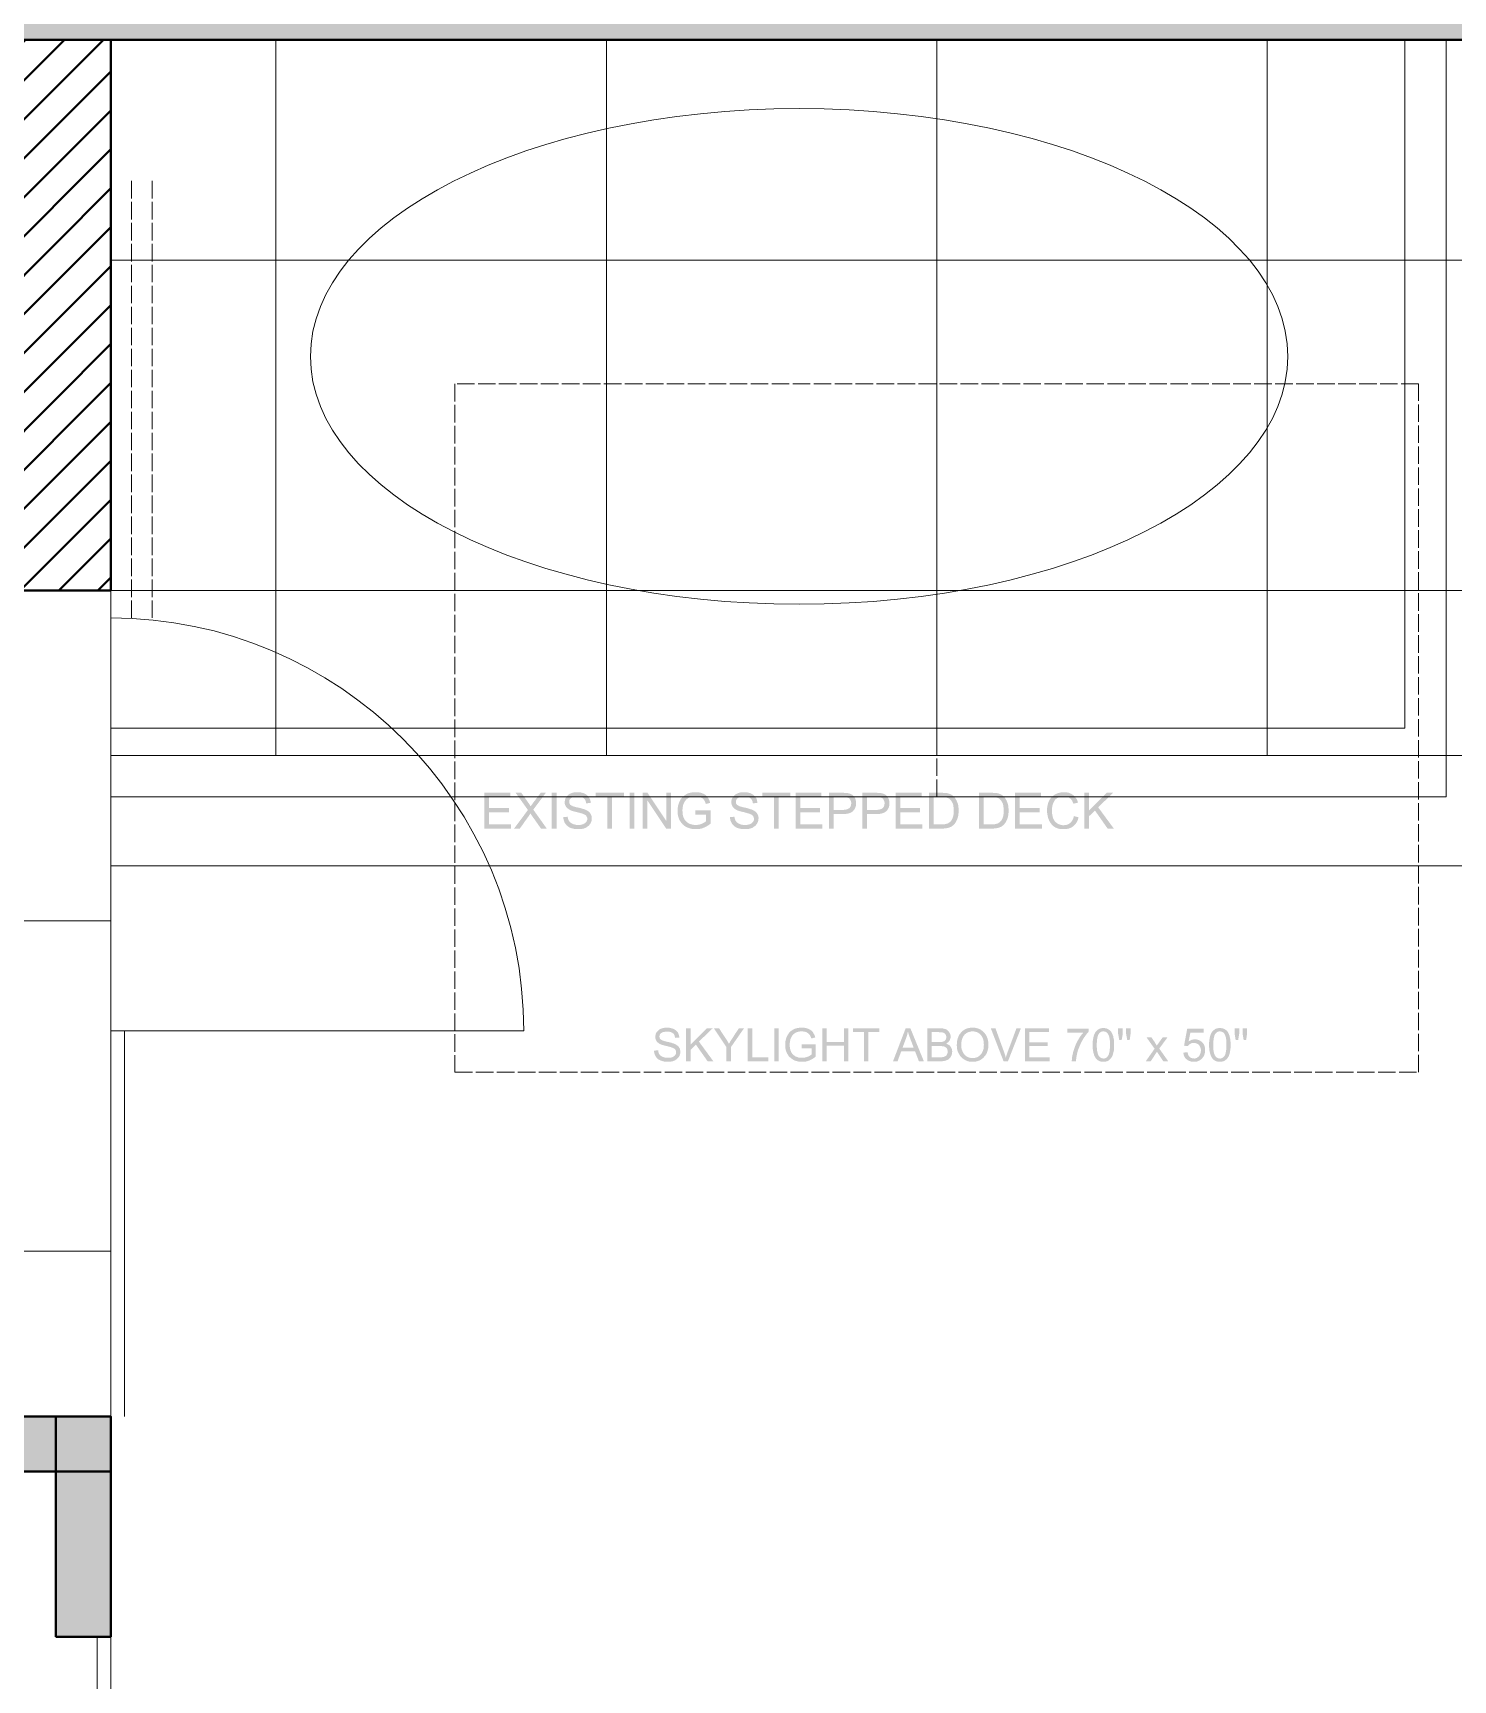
# Model space of a CAD drawing. Header units: inches. Extents: x 0 to 700, y 0 to 895.
# Drawn here: x 62.3 to 165.5, y 120.8 to 240.5 of the extents above; entities that cross this region are included whole.
import ezdxf

# ---------------------------------------------------------------- set-up
doc = ezdxf.new("R2010")
doc.units = ezdxf.units.IN
doc.header["$MEASUREMENT"] = 0
doc.linetypes.add('DASHED', pattern=[1.524, 1.27, -0.254])
for name, color, linetype, lineweight in [('A-ANNO-TEXT', 7, 'Continuous', 13), ('A-CLNG-SKYLIGHT', 7, 'Continuous', 13), ('A-COORD-HOLD', 7, 'Continuous', 13), ('A-DOOR', 7, 'Continuous', 13), ('A-FIXT-PLMB', 7, 'Continuous', 18), ('A-FLOR-PATT', 7, 'Continuous', 13), ('A-GLAZ', 7, 'Continuous', 13), ('A-WALL-EXIST', 7, 'Continuous', 40)]:
    doc.layers.add(name, color=color, linetype=linetype, lineweight=lineweight)

msp = doc.modelspace()

# ---------------------------------------------------------------- hatches: boundary and pattern name
at = {"layer": 'A-ANNO-TEXT'}
h = msp.add_hatch(color=7, dxfattribs=at)
h.paths.add_polyline_path([(97.08, 182.7), (95.14, 182.7), (95.14, 185.3), (97.02, 185.3), (97.02, 184.99), (95.48, 184.99), (95.48, 184.2), (96.92, 184.2), (96.92, 183.89), (95.48, 183.89), (95.48, 183.01), (97.08, 183.01), (97.08, 182.7)])
h.paths.add_polyline_path([(99.67, 182.7), (99.25, 182.7), (98.73, 183.44), (98.68, 183.5), (98.64, 183.56), (98.6, 183.62), (98.57, 183.66), (98.54, 183.71), (98.52, 183.74), (98.5, 183.78), (98.49, 183.8), (98.48, 183.8), (98.48, 183.79), (98.47, 183.78), (98.45, 183.75), (98.43, 183.72), (98.4, 183.68), (98.37, 183.63), (98.33, 183.57), (98.29, 183.51), (98.23, 183.44), (98.18, 183.36), (98.11, 183.27), (98.04, 183.17), (97.97, 183.06), (97.89, 182.95), (97.8, 182.83), (97.71, 182.7), (97.29, 182.7), (98.3, 184.05), (97.41, 185.3), (97.82, 185.3), (98.37, 184.52), (98.41, 184.46), (98.44, 184.41), (98.47, 184.36), (98.5, 184.31), (98.51, 184.33), (98.52, 184.35), (98.54, 184.38), (98.57, 184.42), (98.6, 184.46), (98.63, 184.51), (98.67, 184.56), (98.71, 184.62), (98.76, 184.68), (98.82, 184.75), (98.87, 184.83), (98.93, 184.91), (99, 185), (99.07, 185.09), (99.15, 185.19), (99.23, 185.3), (99.6, 185.3), (98.69, 184.08), (99.67, 182.7)])
h.paths.add_polyline_path([(100.38, 182.7), (100.03, 182.7), (100.03, 185.3), (100.38, 185.3), (100.38, 182.7)])
h.paths.add_polyline_path([(102.53, 184.54), (102.52, 184.6), (102.51, 184.65), (102.49, 184.71), (102.47, 184.75), (102.45, 184.8), (102.42, 184.84), (102.39, 184.88), (102.35, 184.91), (102.31, 184.94), (102.26, 184.97), (102.21, 184.99), (102.16, 185), (102.1, 185.02), (102.04, 185.03), (101.97, 185.03), (101.9, 185.04), (101.83, 185.03), (101.77, 185.03), (101.71, 185.02), (101.66, 185.01), (101.6, 185), (101.55, 184.98), (101.51, 184.96), (101.46, 184.94), (101.43, 184.91), (101.39, 184.88), (101.36, 184.85), (101.34, 184.81), (101.32, 184.78), (101.31, 184.74), (101.3, 184.69), (101.3, 184.65), (101.3, 184.61), (101.31, 184.57), (101.32, 184.53), (101.33, 184.5), (101.35, 184.47), (101.37, 184.44), (101.4, 184.42), (101.43, 184.4), (101.46, 184.38), (101.51, 184.36), (101.56, 184.33), (101.61, 184.31), (101.68, 184.29), (101.75, 184.27), (101.83, 184.25), (101.92, 184.23), (102.07, 184.2), (102.21, 184.16), (102.34, 184.12), (102.45, 184.09), (102.54, 184.04), (102.63, 183.99), (102.72, 183.93), (102.79, 183.86), (102.83, 183.81), (102.86, 183.77), (102.88, 183.72), (102.9, 183.67), (102.92, 183.62), (102.93, 183.56), (102.94, 183.5), (102.94, 183.43), (102.94, 183.35), (102.92, 183.27), (102.9, 183.2), (102.87, 183.13), (102.84, 183.06), (102.79, 183), (102.74, 182.93), (102.67, 182.88), (102.6, 182.83), (102.53, 182.78), (102.45, 182.74), (102.37, 182.71), (102.28, 182.69), (102.18, 182.67), (102.08, 182.66), (101.98, 182.66), (101.84, 182.66), (101.72, 182.67), (101.6, 182.69), (101.5, 182.72), (101.4, 182.75), (101.31, 182.79), (101.23, 182.84), (101.16, 182.9), (101.09, 182.96), (101.04, 183.03), (100.99, 183.1), (100.95, 183.18), (100.92, 183.26), (100.89, 183.35), (100.88, 183.44), (100.87, 183.54), (101.19, 183.56), (101.2, 183.49), (101.22, 183.42), (101.24, 183.35), (101.27, 183.29), (101.3, 183.24), (101.34, 183.19), (101.38, 183.15), (101.44, 183.11), (101.49, 183.08), (101.55, 183.05), (101.61, 183.02), (101.68, 183), (101.74, 182.99), (101.81, 182.97), (101.89, 182.97), (101.96, 182.97), (102.03, 182.97), (102.1, 182.97), (102.16, 182.98), (102.22, 183), (102.28, 183.01), (102.33, 183.03), (102.38, 183.06), (102.43, 183.08), (102.47, 183.12), (102.51, 183.15), (102.54, 183.19), (102.56, 183.22), (102.58, 183.27), (102.6, 183.31), (102.61, 183.36), (102.61, 183.41), (102.61, 183.46), (102.6, 183.51), (102.58, 183.55), (102.56, 183.59), (102.54, 183.63), (102.5, 183.66), (102.47, 183.69), (102.42, 183.72), (102.37, 183.74), (102.31, 183.77), (102.25, 183.79), (102.17, 183.81), (102.09, 183.84), (102, 183.86), (101.9, 183.89), (101.8, 183.91), (101.69, 183.94), (101.59, 183.96), (101.5, 183.99), (101.42, 184.02), (101.34, 184.06), (101.28, 184.1), (101.22, 184.14), (101.16, 184.18), (101.12, 184.22), (101.08, 184.27), (101.05, 184.32), (101.02, 184.38), (101, 184.43), (100.98, 184.49), (100.97, 184.56), (100.97, 184.62), (100.98, 184.7), (100.99, 184.77), (101.01, 184.84), (101.03, 184.91), (101.07, 184.97), (101.11, 185.03), (101.16, 185.09), (101.22, 185.14), (101.28, 185.19), (101.35, 185.23), (101.42, 185.26), (101.51, 185.29), (101.59, 185.32), (101.68, 185.33), (101.78, 185.34), (101.88, 185.34), (101.99, 185.34), (102.09, 185.33), (102.18, 185.32), (102.27, 185.29), (102.36, 185.27), (102.44, 185.23), (102.51, 185.19), (102.58, 185.14), (102.64, 185.09), (102.7, 185.03), (102.74, 184.96), (102.78, 184.9), (102.81, 184.82), (102.84, 184.74), (102.85, 184.65), (102.86, 184.56), (102.53, 184.54)])
h.paths.add_polyline_path([(105.27, 184.99), (104.41, 184.99), (104.41, 182.7), (104.06, 182.7), (104.06, 184.99), (103.21, 184.99), (103.21, 185.3), (105.27, 185.3), (105.27, 184.99)])
h.paths.add_polyline_path([(106.03, 182.7), (105.68, 182.7), (105.68, 185.3), (106.03, 185.3), (106.03, 182.7)])
h.paths.add_polyline_path([(108.69, 182.7), (108.34, 182.7), (106.98, 184.74), (106.97, 184.74), (106.97, 182.7), (106.64, 182.7), (106.64, 185.3), (106.99, 185.3), (108.35, 183.26), (108.36, 183.26), (108.36, 185.3), (108.69, 185.3), (108.69, 182.7)])
h.paths.add_polyline_path([(111.57, 183.06), (111.45, 182.97), (111.32, 182.89), (111.19, 182.82), (111.06, 182.76), (110.92, 182.71), (110.78, 182.68), (110.64, 182.66), (110.5, 182.66), (110.35, 182.66), (110.21, 182.68), (110.08, 182.71), (109.96, 182.75), (109.84, 182.8), (109.73, 182.86), (109.63, 182.93), (109.53, 183.02), (109.45, 183.11), (109.37, 183.22), (109.31, 183.33), (109.26, 183.44), (109.22, 183.57), (109.19, 183.7), (109.17, 183.84), (109.17, 183.99), (109.17, 184.08), (109.18, 184.17), (109.19, 184.26), (109.2, 184.35), (109.23, 184.43), (109.25, 184.51), (109.28, 184.6), (109.32, 184.68), (109.36, 184.75), (109.4, 184.83), (109.45, 184.9), (109.5, 184.96), (109.56, 185.02), (109.62, 185.07), (109.69, 185.12), (109.76, 185.17), (109.83, 185.21), (109.91, 185.25), (110, 185.28), (110.08, 185.3), (110.17, 185.32), (110.27, 185.33), (110.37, 185.34), (110.47, 185.34), (110.58, 185.34), (110.68, 185.33), (110.78, 185.32), (110.87, 185.3), (110.95, 185.27), (111.03, 185.24), (111.11, 185.2), (111.18, 185.15), (111.24, 185.1), (111.3, 185.04), (111.35, 184.98), (111.4, 184.91), (111.44, 184.84), (111.48, 184.76), (111.51, 184.67), (111.53, 184.57), (111.22, 184.49), (111.2, 184.56), (111.18, 184.62), (111.15, 184.68), (111.12, 184.73), (111.09, 184.78), (111.05, 184.83), (111.01, 184.87), (110.96, 184.91), (110.91, 184.94), (110.86, 184.97), (110.81, 184.99), (110.75, 185.01), (110.68, 185.03), (110.62, 185.04), (110.55, 185.05), (110.47, 185.05), (110.36, 185.05), (110.25, 185.03), (110.15, 185.01), (110.06, 184.98), (109.97, 184.94), (109.9, 184.89), (109.83, 184.83), (109.76, 184.76), (109.71, 184.69), (109.66, 184.61), (109.62, 184.52), (109.58, 184.43), (109.56, 184.33), (109.54, 184.23), (109.53, 184.12), (109.52, 184.01), (109.53, 183.93), (109.53, 183.84), (109.54, 183.77), (109.55, 183.69), (109.57, 183.62), (109.59, 183.56), (109.61, 183.49), (109.64, 183.43), (109.67, 183.38), (109.7, 183.32), (109.74, 183.28), (109.78, 183.23), (109.83, 183.19), (109.88, 183.15), (109.93, 183.12), (109.98, 183.08), (110.1, 183.03), (110.22, 183), (110.35, 182.97), (110.48, 182.97), (110.58, 182.97), (110.68, 182.98), (110.78, 183), (110.87, 183.03), (110.97, 183.07), (111.06, 183.12), (111.15, 183.17), (111.24, 183.23), (111.24, 183.72), (110.47, 183.72), (110.47, 184.03), (111.57, 184.03), (111.57, 183.06)])
h.paths.add_polyline_path([(114.64, 184.54), (114.63, 184.6), (114.62, 184.65), (114.6, 184.71), (114.58, 184.75), (114.56, 184.8), (114.53, 184.84), (114.49, 184.88), (114.46, 184.91), (114.42, 184.94), (114.37, 184.97), (114.32, 184.99), (114.27, 185), (114.21, 185.02), (114.14, 185.03), (114.08, 185.03), (114.01, 185.04), (113.94, 185.03), (113.88, 185.03), (113.82, 185.02), (113.76, 185.01), (113.71, 185), (113.66, 184.98), (113.62, 184.96), (113.57, 184.94), (113.53, 184.91), (113.5, 184.88), (113.47, 184.85), (113.45, 184.81), (113.43, 184.78), (113.42, 184.74), (113.41, 184.69), (113.41, 184.65), (113.41, 184.61), (113.41, 184.57), (113.42, 184.53), (113.44, 184.5), (113.46, 184.47), (113.48, 184.44), (113.5, 184.42), (113.53, 184.4), (113.57, 184.38), (113.61, 184.36), (113.66, 184.33), (113.72, 184.31), (113.79, 184.29), (113.86, 184.27), (113.94, 184.25), (114.03, 184.23), (114.18, 184.2), (114.32, 184.16), (114.44, 184.12), (114.55, 184.09), (114.65, 184.04), (114.74, 183.99), (114.83, 183.93), (114.9, 183.86), (114.94, 183.81), (114.97, 183.77), (114.99, 183.72), (115.01, 183.67), (115.03, 183.62), (115.04, 183.56), (115.05, 183.5), (115.05, 183.43), (115.04, 183.35), (115.03, 183.27), (115.01, 183.2), (114.98, 183.13), (114.94, 183.06), (114.9, 183), (114.84, 182.93), (114.78, 182.88), (114.71, 182.83), (114.64, 182.78), (114.56, 182.74), (114.47, 182.71), (114.38, 182.69), (114.29, 182.67), (114.19, 182.66), (114.08, 182.66), (113.95, 182.66), (113.83, 182.67), (113.71, 182.69), (113.61, 182.72), (113.51, 182.75), (113.42, 182.79), (113.34, 182.84), (113.26, 182.9), (113.2, 182.96), (113.14, 183.03), (113.1, 183.1), (113.06, 183.18), (113.02, 183.26), (113, 183.35), (112.98, 183.44), (112.98, 183.54), (113.3, 183.56), (113.31, 183.49), (113.33, 183.42), (113.35, 183.35), (113.37, 183.29), (113.41, 183.24), (113.45, 183.19), (113.49, 183.15), (113.54, 183.11), (113.6, 183.08), (113.66, 183.05), (113.72, 183.02), (113.78, 183), (113.85, 182.99), (113.92, 182.97), (114, 182.97), (114.07, 182.97), (114.14, 182.97), (114.21, 182.97), (114.27, 182.98), (114.33, 183), (114.39, 183.01), (114.44, 183.03), (114.49, 183.06), (114.54, 183.08), (114.58, 183.12), (114.62, 183.15), (114.65, 183.19), (114.67, 183.22), (114.69, 183.27), (114.71, 183.31), (114.71, 183.36), (114.72, 183.41), (114.71, 183.46), (114.7, 183.51), (114.69, 183.55), (114.67, 183.59), (114.64, 183.63), (114.61, 183.66), (114.57, 183.69), (114.53, 183.72), (114.48, 183.74), (114.42, 183.77), (114.35, 183.79), (114.28, 183.81), (114.2, 183.84), (114.11, 183.86), (114.01, 183.89), (113.9, 183.91), (113.8, 183.94), (113.7, 183.96), (113.61, 183.99), (113.53, 184.02), (113.45, 184.06), (113.38, 184.1), (113.32, 184.14), (113.27, 184.18), (113.23, 184.22), (113.19, 184.27), (113.15, 184.32), (113.13, 184.38), (113.11, 184.43), (113.09, 184.49), (113.08, 184.56), (113.08, 184.62), (113.08, 184.7), (113.09, 184.77), (113.11, 184.84), (113.14, 184.91), (113.17, 184.97), (113.22, 185.03), (113.27, 185.09), (113.32, 185.14), (113.39, 185.19), (113.46, 185.23), (113.53, 185.26), (113.61, 185.29), (113.7, 185.32), (113.79, 185.33), (113.89, 185.34), (113.99, 185.34), (114.1, 185.34), (114.2, 185.33), (114.29, 185.32), (114.38, 185.29), (114.47, 185.27), (114.54, 185.23), (114.62, 185.19), (114.69, 185.14), (114.75, 185.09), (114.8, 185.03), (114.85, 184.96), (114.89, 184.9), (114.92, 184.82), (114.94, 184.74), (114.96, 184.65), (114.97, 184.56), (114.64, 184.54)])
h.paths.add_polyline_path([(117.37, 184.99), (116.51, 184.99), (116.51, 182.7), (116.17, 182.7), (116.17, 184.99), (115.32, 184.99), (115.32, 185.3), (117.37, 185.3), (117.37, 184.99)])
h.paths.add_polyline_path([(119.68, 182.7), (117.74, 182.7), (117.74, 185.3), (119.62, 185.3), (119.62, 184.99), (118.09, 184.99), (118.09, 184.2), (119.52, 184.2), (119.52, 183.89), (118.09, 183.89), (118.09, 183.01), (119.68, 183.01), (119.68, 182.7)])
h.paths.add_polyline_path([(120.16, 185.3), (121.14, 185.3), (121.25, 185.3), (121.35, 185.29), (121.45, 185.29), (121.54, 185.28), (121.62, 185.26), (121.7, 185.24), (121.78, 185.2), (121.85, 185.16), (121.92, 185.1), (121.98, 185.04), (122.03, 184.97), (122.07, 184.89), (122.1, 184.81), (122.12, 184.73), (122.14, 184.64), (122.14, 184.55), (122.14, 184.46), (122.13, 184.38), (122.11, 184.3), (122.08, 184.22), (122.05, 184.15), (122.01, 184.09), (121.96, 184.03), (121.91, 183.97), (121.85, 183.92), (121.78, 183.88), (121.7, 183.84), (121.61, 183.81), (121.51, 183.78), (121.4, 183.77), (121.29, 183.76), (121.17, 183.75), (120.5, 183.75), (120.5, 182.7), (120.16, 182.7), (120.16, 185.3)])
h.paths.add_polyline_path([(120.5, 184.06), (121.17, 184.06), (121.24, 184.06), (121.31, 184.07), (121.38, 184.08), (121.44, 184.09), (121.49, 184.11), (121.54, 184.13), (121.59, 184.15), (121.63, 184.18), (121.67, 184.21), (121.7, 184.25), (121.72, 184.29), (121.75, 184.33), (121.76, 184.38), (121.77, 184.43), (121.78, 184.48), (121.78, 184.54), (121.78, 184.61), (121.76, 184.68), (121.74, 184.75), (121.7, 184.81), (121.66, 184.87), (121.62, 184.91), (121.56, 184.94), (121.51, 184.96), (121.44, 184.97), (121.36, 184.98), (121.27, 184.99), (121.16, 184.99), (120.5, 184.99), (120.5, 184.06)])
h.paths.add_polyline_path([(122.58, 185.3), (123.56, 185.3), (123.67, 185.3), (123.78, 185.29), (123.87, 185.29), (123.96, 185.28), (124.04, 185.26), (124.12, 185.24), (124.2, 185.2), (124.27, 185.16), (124.34, 185.1), (124.4, 185.04), (124.45, 184.97), (124.49, 184.89), (124.52, 184.81), (124.54, 184.73), (124.56, 184.64), (124.56, 184.55), (124.56, 184.46), (124.55, 184.38), (124.53, 184.3), (124.51, 184.22), (124.47, 184.15), (124.43, 184.09), (124.39, 184.03), (124.33, 183.97), (124.27, 183.92), (124.2, 183.88), (124.12, 183.84), (124.03, 183.81), (123.93, 183.78), (123.83, 183.77), (123.71, 183.76), (123.59, 183.75), (122.92, 183.75), (122.92, 182.7), (122.58, 182.7), (122.58, 185.3)])
h.paths.add_polyline_path([(122.92, 184.06), (123.59, 184.06), (123.67, 184.06), (123.74, 184.07), (123.8, 184.08), (123.86, 184.09), (123.92, 184.11), (123.97, 184.13), (124.01, 184.15), (124.05, 184.18), (124.09, 184.21), (124.12, 184.25), (124.15, 184.29), (124.17, 184.33), (124.18, 184.38), (124.2, 184.43), (124.2, 184.48), (124.21, 184.54), (124.2, 184.61), (124.19, 184.68), (124.16, 184.75), (124.13, 184.81), (124.08, 184.87), (124.04, 184.91), (123.99, 184.94), (123.93, 184.96), (123.87, 184.97), (123.79, 184.98), (123.69, 184.99), (123.59, 184.99), (122.92, 184.99), (122.92, 184.06)])
h.paths.add_polyline_path([(126.95, 182.7), (125.01, 182.7), (125.01, 185.3), (126.89, 185.3), (126.89, 184.99), (125.35, 184.99), (125.35, 184.2), (126.79, 184.2), (126.79, 183.89), (125.35, 183.89), (125.35, 183.01), (126.95, 183.01), (126.95, 182.7)])
h.paths.add_polyline_path([(127.44, 185.3), (128.33, 185.3), (128.45, 185.3), (128.55, 185.29), (128.65, 185.29), (128.74, 185.28), (128.82, 185.26), (128.91, 185.23), (128.99, 185.2), (129.07, 185.16), (129.14, 185.11), (129.21, 185.05), (129.28, 184.98), (129.34, 184.9), (129.39, 184.82), (129.44, 184.73), (129.48, 184.63), (129.52, 184.53), (129.55, 184.42), (129.57, 184.29), (129.58, 184.16), (129.59, 184.01), (129.58, 183.87), (129.57, 183.74), (129.55, 183.61), (129.52, 183.49), (129.48, 183.38), (129.43, 183.27), (129.38, 183.17), (129.31, 183.07), (129.28, 183.03), (129.24, 182.98), (129.2, 182.94), (129.15, 182.91), (129.1, 182.87), (129.05, 182.84), (129, 182.82), (128.94, 182.79), (128.88, 182.77), (128.82, 182.75), (128.75, 182.74), (128.68, 182.72), (128.61, 182.71), (128.53, 182.71), (128.45, 182.7), (128.37, 182.7), (127.44, 182.7), (127.44, 185.3)])
h.paths.add_polyline_path([(127.78, 183.01), (128.34, 183.01), (128.42, 183.01), (128.5, 183.01), (128.57, 183.02), (128.64, 183.03), (128.71, 183.05), (128.78, 183.07), (128.84, 183.1), (128.91, 183.15), (128.95, 183.17), (128.98, 183.2), (129.01, 183.23), (129.04, 183.27), (129.07, 183.31), (129.09, 183.35), (129.12, 183.4), (129.14, 183.45), (129.16, 183.51), (129.18, 183.57), (129.2, 183.63), (129.21, 183.7), (129.22, 183.78), (129.23, 183.85), (129.23, 183.94), (129.23, 184.02), (129.23, 184.12), (129.22, 184.21), (129.21, 184.3), (129.2, 184.39), (129.18, 184.47), (129.15, 184.55), (129.11, 184.62), (129.07, 184.69), (129.02, 184.76), (128.97, 184.81), (128.91, 184.86), (128.85, 184.9), (128.79, 184.93), (128.74, 184.95), (128.68, 184.97), (128.62, 184.98), (128.56, 184.98), (128.49, 184.99), (128.41, 184.99), (128.33, 184.99), (127.78, 184.99), (127.78, 183.01)])
h.paths.add_polyline_path([(131.07, 185.3), (131.97, 185.3), (132.08, 185.3), (132.19, 185.29), (132.28, 185.29), (132.37, 185.28), (132.46, 185.26), (132.54, 185.23), (132.62, 185.2), (132.7, 185.16), (132.77, 185.11), (132.84, 185.05), (132.91, 184.98), (132.97, 184.9), (133.02, 184.82), (133.07, 184.73), (133.11, 184.63), (133.15, 184.53), (133.18, 184.42), (133.2, 184.29), (133.21, 184.16), (133.22, 184.01), (133.21, 183.87), (133.2, 183.74), (133.18, 183.61), (133.15, 183.49), (133.11, 183.38), (133.06, 183.27), (133.01, 183.17), (132.94, 183.07), (132.91, 183.03), (132.87, 182.98), (132.83, 182.94), (132.78, 182.91), (132.74, 182.87), (132.68, 182.84), (132.63, 182.82), (132.57, 182.79), (132.51, 182.77), (132.45, 182.75), (132.38, 182.74), (132.31, 182.72), (132.24, 182.71), (132.17, 182.71), (132.09, 182.7), (132, 182.7), (131.07, 182.7), (131.07, 185.3)])
h.paths.add_polyline_path([(131.41, 183.01), (131.97, 183.01), (132.05, 183.01), (132.13, 183.01), (132.2, 183.02), (132.27, 183.03), (132.34, 183.05), (132.41, 183.07), (132.48, 183.1), (132.54, 183.15), (132.58, 183.17), (132.61, 183.2), (132.64, 183.23), (132.67, 183.27), (132.7, 183.31), (132.72, 183.35), (132.75, 183.4), (132.77, 183.45), (132.79, 183.51), (132.81, 183.57), (132.83, 183.63), (132.84, 183.7), (132.85, 183.78), (132.86, 183.85), (132.86, 183.94), (132.86, 184.02), (132.86, 184.12), (132.85, 184.21), (132.84, 184.3), (132.83, 184.39), (132.81, 184.47), (132.78, 184.55), (132.74, 184.62), (132.7, 184.69), (132.65, 184.76), (132.6, 184.81), (132.55, 184.86), (132.49, 184.9), (132.43, 184.93), (132.37, 184.95), (132.31, 184.97), (132.25, 184.98), (132.19, 184.98), (132.12, 184.99), (132.04, 184.99), (131.96, 184.99), (131.41, 184.99), (131.41, 183.01)])
h.paths.add_polyline_path([(135.63, 182.7), (133.69, 182.7), (133.69, 185.3), (135.57, 185.3), (135.57, 184.99), (134.03, 184.99), (134.03, 184.2), (135.47, 184.2), (135.47, 183.89), (134.03, 183.89), (134.03, 183.01), (135.63, 183.01), (135.63, 182.7)])
h.paths.add_polyline_path([(138.3, 183.52), (138.27, 183.42), (138.24, 183.32), (138.2, 183.23), (138.15, 183.14), (138.1, 183.06), (138.04, 182.99), (137.98, 182.93), (137.91, 182.87), (137.84, 182.82), (137.76, 182.78), (137.68, 182.74), (137.6, 182.71), (137.51, 182.69), (137.42, 182.67), (137.33, 182.66), (137.23, 182.66), (137.15, 182.66), (137.08, 182.66), (137, 182.67), (136.93, 182.68), (136.86, 182.69), (136.8, 182.71), (136.74, 182.73), (136.68, 182.76), (136.62, 182.78), (136.57, 182.81), (136.52, 182.84), (136.47, 182.88), (136.42, 182.92), (136.38, 182.96), (136.34, 183.01), (136.3, 183.06), (136.23, 183.16), (136.17, 183.27), (136.12, 183.38), (136.08, 183.5), (136.05, 183.62), (136.03, 183.75), (136.01, 183.88), (136.01, 184.02), (136.01, 184.17), (136.03, 184.31), (136.06, 184.45), (136.09, 184.57), (136.14, 184.69), (136.2, 184.8), (136.27, 184.9), (136.35, 184.99), (136.44, 185.07), (136.53, 185.15), (136.64, 185.21), (136.74, 185.26), (136.86, 185.29), (136.98, 185.32), (137.1, 185.34), (137.23, 185.34), (137.33, 185.34), (137.42, 185.33), (137.5, 185.32), (137.59, 185.3), (137.66, 185.27), (137.74, 185.24), (137.81, 185.2), (137.88, 185.15), (137.95, 185.1), (138.01, 185.04), (138.06, 184.98), (138.11, 184.91), (138.16, 184.84), (138.2, 184.76), (138.23, 184.68), (138.26, 184.59), (137.92, 184.51), (137.9, 184.57), (137.87, 184.63), (137.85, 184.69), (137.82, 184.74), (137.78, 184.79), (137.75, 184.84), (137.71, 184.88), (137.66, 184.91), (137.62, 184.95), (137.57, 184.97), (137.52, 185), (137.47, 185.02), (137.41, 185.03), (137.35, 185.04), (137.29, 185.05), (137.23, 185.05), (137.13, 185.05), (137.03, 185.03), (136.94, 185.01), (136.86, 184.98), (136.78, 184.94), (136.71, 184.89), (136.64, 184.84), (136.58, 184.77), (136.53, 184.7), (136.49, 184.62), (136.45, 184.53), (136.42, 184.44), (136.39, 184.35), (136.38, 184.24), (136.37, 184.14), (136.36, 184.02), (136.37, 183.89), (136.38, 183.77), (136.4, 183.65), (136.42, 183.55), (136.45, 183.45), (136.49, 183.36), (136.54, 183.28), (136.6, 183.21), (136.66, 183.15), (136.72, 183.1), (136.79, 183.05), (136.86, 183.02), (136.94, 182.99), (137.02, 182.97), (137.11, 182.95), (137.2, 182.95), (137.27, 182.95), (137.34, 182.96), (137.41, 182.97), (137.48, 182.99), (137.54, 183.01), (137.59, 183.04), (137.65, 183.08), (137.7, 183.11), (137.74, 183.16), (137.78, 183.21), (137.82, 183.26), (137.86, 183.32), (137.89, 183.39), (137.92, 183.46), (137.94, 183.53), (137.96, 183.61), (138.3, 183.52)])
h.paths.add_polyline_path([(140.86, 182.7), (140.41, 182.7), (139.49, 184.01), (139.06, 183.6), (139.06, 182.7), (138.71, 182.7), (138.71, 185.3), (139.06, 185.3), (139.06, 184.01), (140.35, 185.3), (140.81, 185.3), (139.72, 184.25), (140.86, 182.7)])
h = msp.add_hatch(color=7, dxfattribs=at)
h.paths.add_polyline_path([(108.99, 167.5), (108.98, 167.55), (108.97, 167.6), (108.96, 167.65), (108.94, 167.7), (108.92, 167.74), (108.89, 167.78), (108.86, 167.81), (108.82, 167.84), (108.79, 167.87), (108.74, 167.89), (108.7, 167.91), (108.65, 167.93), (108.59, 167.94), (108.53, 167.95), (108.47, 167.95), (108.41, 167.96), (108.35, 167.95), (108.29, 167.95), (108.24, 167.94), (108.18, 167.93), (108.14, 167.92), (108.09, 167.9), (108.05, 167.89), (108.01, 167.86), (107.97, 167.84), (107.94, 167.81), (107.91, 167.78), (107.89, 167.75), (107.88, 167.72), (107.86, 167.68), (107.86, 167.64), (107.85, 167.6), (107.86, 167.56), (107.86, 167.52), (107.87, 167.49), (107.88, 167.46), (107.9, 167.43), (107.92, 167.41), (107.94, 167.39), (107.97, 167.37), (108.01, 167.35), (108.05, 167.33), (108.09, 167.31), (108.15, 167.29), (108.21, 167.27), (108.27, 167.25), (108.35, 167.23), (108.43, 167.21), (108.57, 167.18), (108.7, 167.15), (108.81, 167.11), (108.91, 167.08), (109, 167.04), (109.09, 166.99), (109.16, 166.93), (109.24, 166.87), (109.27, 166.83), (109.29, 166.79), (109.32, 166.74), (109.34, 166.7), (109.35, 166.65), (109.36, 166.59), (109.37, 166.54), (109.37, 166.48), (109.37, 166.4), (109.35, 166.33), (109.33, 166.26), (109.31, 166.19), (109.27, 166.13), (109.23, 166.07), (109.18, 166.02), (109.12, 165.96), (109.06, 165.92), (108.99, 165.87), (108.92, 165.84), (108.84, 165.81), (108.76, 165.79), (108.67, 165.77), (108.58, 165.76), (108.48, 165.76), (108.36, 165.76), (108.24, 165.77), (108.14, 165.79), (108.04, 165.82), (107.95, 165.85), (107.86, 165.89), (107.79, 165.93), (107.72, 165.98), (107.66, 166.04), (107.61, 166.11), (107.57, 166.17), (107.53, 166.24), (107.5, 166.32), (107.48, 166.4), (107.46, 166.48), (107.46, 166.57), (107.76, 166.6), (107.77, 166.53), (107.78, 166.46), (107.8, 166.4), (107.82, 166.35), (107.86, 166.3), (107.89, 166.25), (107.93, 166.21), (107.98, 166.18), (108.03, 166.15), (108.09, 166.12), (108.14, 166.1), (108.2, 166.08), (108.27, 166.06), (108.33, 166.05), (108.4, 166.05), (108.47, 166.05), (108.53, 166.05), (108.59, 166.05), (108.65, 166.06), (108.71, 166.07), (108.76, 166.09), (108.81, 166.11), (108.86, 166.13), (108.9, 166.16), (108.94, 166.18), (108.97, 166.22), (109, 166.25), (109.02, 166.28), (109.04, 166.32), (109.05, 166.36), (109.06, 166.41), (109.06, 166.45), (109.06, 166.5), (109.05, 166.54), (109.04, 166.59), (109.02, 166.62), (109, 166.66), (108.97, 166.69), (108.93, 166.72), (108.89, 166.74), (108.84, 166.76), (108.79, 166.78), (108.73, 166.81), (108.66, 166.83), (108.59, 166.85), (108.5, 166.87), (108.41, 166.9), (108.31, 166.92), (108.22, 166.94), (108.13, 166.97), (108.04, 166.99), (107.97, 167.02), (107.9, 167.05), (107.83, 167.09), (107.78, 167.13), (107.73, 167.16), (107.69, 167.2), (107.65, 167.25), (107.62, 167.3), (107.6, 167.35), (107.58, 167.4), (107.56, 167.46), (107.56, 167.51), (107.55, 167.58), (107.56, 167.65), (107.57, 167.71), (107.58, 167.78), (107.61, 167.84), (107.64, 167.9), (107.68, 167.95), (107.73, 168), (107.78, 168.05), (107.84, 168.1), (107.9, 168.14), (107.97, 168.17), (108.05, 168.19), (108.12, 168.21), (108.21, 168.23), (108.3, 168.24), (108.39, 168.24), (108.49, 168.24), (108.58, 168.23), (108.67, 168.21), (108.75, 168.19), (108.83, 168.17), (108.9, 168.14), (108.97, 168.1), (109.04, 168.05), (109.09, 168), (109.14, 167.95), (109.19, 167.89), (109.22, 167.83), (109.25, 167.76), (109.27, 167.68), (109.29, 167.6), (109.29, 167.52), (108.99, 167.5)])
h.paths.add_polyline_path([(111.77, 165.8), (111.35, 165.8), (110.5, 167.01), (110.11, 166.63), (110.11, 165.8), (109.79, 165.8), (109.79, 168.2), (110.11, 168.2), (110.11, 167.01), (111.3, 168.2), (111.73, 168.2), (110.72, 167.23), (111.77, 165.8)])
h.paths.add_polyline_path([(114, 168.2), (113.04, 166.82), (113.04, 165.8), (112.72, 165.8), (112.72, 166.82), (111.8, 168.2), (112.18, 168.2), (112.71, 167.39), (112.75, 167.33), (112.8, 167.25), (112.85, 167.17), (112.9, 167.07), (112.91, 167.09), (112.93, 167.12), (112.95, 167.15), (112.97, 167.19), (113, 167.24), (113.03, 167.29), (113.07, 167.35), (113.12, 167.42), (113.16, 167.49), (113.22, 167.57), (113.27, 167.66), (113.33, 167.76), (113.4, 167.86), (113.47, 167.96), (113.55, 168.08), (113.63, 168.2), (114, 168.2)])
h.paths.add_polyline_path([(115.77, 165.8), (114.27, 165.8), (114.27, 168.2), (114.59, 168.2), (114.59, 166.08), (115.77, 166.08), (115.77, 165.8)])
h.paths.add_polyline_path([(116.51, 165.8), (116.19, 165.8), (116.19, 168.2), (116.51, 168.2), (116.51, 165.8)])
h.paths.add_polyline_path([(119.21, 166.14), (119.09, 166.05), (118.97, 165.97), (118.85, 165.91), (118.73, 165.85), (118.61, 165.81), (118.48, 165.78), (118.35, 165.76), (118.21, 165.76), (118.08, 165.76), (117.95, 165.78), (117.83, 165.81), (117.71, 165.84), (117.61, 165.89), (117.51, 165.95), (117.41, 166.02), (117.32, 166.1), (117.24, 166.18), (117.18, 166.28), (117.12, 166.38), (117.07, 166.49), (117.03, 166.6), (117.01, 166.72), (116.99, 166.85), (116.99, 166.99), (116.99, 167.07), (116.99, 167.16), (117, 167.24), (117.02, 167.32), (117.04, 167.4), (117.06, 167.47), (117.09, 167.55), (117.12, 167.62), (117.16, 167.7), (117.2, 167.76), (117.25, 167.83), (117.29, 167.89), (117.35, 167.94), (117.4, 167.99), (117.47, 168.04), (117.53, 168.08), (117.6, 168.12), (117.67, 168.15), (117.75, 168.18), (117.83, 168.2), (117.91, 168.22), (118, 168.23), (118.09, 168.24), (118.19, 168.24), (118.29, 168.24), (118.38, 168.23), (118.47, 168.22), (118.55, 168.2), (118.63, 168.17), (118.71, 168.14), (118.78, 168.1), (118.84, 168.06), (118.9, 168.02), (118.95, 167.96), (119, 167.91), (119.04, 167.84), (119.08, 167.77), (119.12, 167.7), (119.15, 167.62), (119.17, 167.53), (118.88, 167.45), (118.87, 167.51), (118.84, 167.57), (118.82, 167.63), (118.79, 167.68), (118.76, 167.72), (118.72, 167.77), (118.69, 167.8), (118.64, 167.84), (118.6, 167.87), (118.55, 167.9), (118.5, 167.92), (118.44, 167.94), (118.39, 167.95), (118.32, 167.96), (118.26, 167.97), (118.19, 167.97), (118.09, 167.97), (117.99, 167.95), (117.89, 167.93), (117.81, 167.9), (117.73, 167.87), (117.66, 167.82), (117.59, 167.77), (117.54, 167.7), (117.48, 167.64), (117.44, 167.56), (117.4, 167.48), (117.37, 167.4), (117.35, 167.31), (117.33, 167.21), (117.32, 167.11), (117.31, 167.01), (117.32, 166.93), (117.32, 166.86), (117.33, 166.78), (117.34, 166.72), (117.36, 166.65), (117.37, 166.59), (117.4, 166.53), (117.42, 166.48), (117.45, 166.42), (117.48, 166.38), (117.52, 166.33), (117.55, 166.29), (117.6, 166.25), (117.64, 166.22), (117.69, 166.18), (117.74, 166.15), (117.85, 166.11), (117.96, 166.07), (118.08, 166.05), (118.2, 166.05), (118.29, 166.05), (118.38, 166.06), (118.47, 166.08), (118.56, 166.11), (118.65, 166.14), (118.73, 166.18), (118.82, 166.23), (118.9, 166.29), (118.9, 166.74), (118.19, 166.74), (118.19, 167.02), (119.21, 167.02), (119.21, 166.14)])
h.paths.add_polyline_path([(121.57, 165.8), (121.25, 165.8), (121.25, 166.93), (120.01, 166.93), (120.01, 165.8), (119.69, 165.8), (119.69, 168.2), (120.01, 168.2), (120.01, 167.21), (121.25, 167.21), (121.25, 168.2), (121.57, 168.2), (121.57, 165.8)])
h.paths.add_polyline_path([(123.82, 167.92), (123.02, 167.92), (123.02, 165.8), (122.7, 165.8), (122.7, 167.92), (121.91, 167.92), (121.91, 168.2), (123.82, 168.2), (123.82, 167.92)])
h.paths.add_polyline_path([(127.06, 165.8), (126.7, 165.8), (126.42, 166.53), (125.42, 166.53), (125.15, 165.8), (124.82, 165.8), (125.74, 168.2), (126.08, 168.2), (127.06, 165.8)])
h.paths.add_polyline_path([(126.32, 166.78), (126.29, 166.88), (126.25, 166.97), (126.22, 167.05), (126.19, 167.13), (126.16, 167.2), (126.14, 167.27), (126.11, 167.34), (126.09, 167.39), (126.07, 167.45), (126.06, 167.49), (126.04, 167.54), (126.03, 167.57), (126.01, 167.6), (126, 167.63), (126, 167.65), (125.99, 167.67), (125.97, 167.72), (125.95, 167.79), (125.93, 167.87), (125.91, 167.95), (125.9, 167.95), (125.87, 167.83), (125.85, 167.72), (125.81, 167.61), (125.78, 167.5), (125.51, 166.78), (126.32, 166.78)])
h.paths.add_polyline_path([(128.67, 167.08), (128.72, 167.06), (128.78, 167.04), (128.82, 167.01), (128.87, 166.99), (128.91, 166.96), (128.94, 166.93), (128.98, 166.89), (129.01, 166.85), (129.06, 166.77), (129.09, 166.69), (129.11, 166.6), (129.12, 166.5), (129.11, 166.4), (129.09, 166.3), (129.06, 166.21), (129.02, 166.13), (128.96, 166.05), (128.9, 165.98), (128.82, 165.92), (128.73, 165.88), (128.68, 165.86), (128.63, 165.84), (128.57, 165.83), (128.51, 165.82), (128.44, 165.81), (128.38, 165.8), (128.3, 165.8), (128.22, 165.8), (127.31, 165.8), (127.31, 168.2), (128.21, 168.2), (128.31, 168.2), (128.41, 168.19), (128.5, 168.17), (128.58, 168.15), (128.65, 168.13), (128.72, 168.09), (128.77, 168.05), (128.82, 168.01), (128.86, 167.96), (128.9, 167.91), (128.93, 167.86), (128.96, 167.81), (128.98, 167.76), (128.99, 167.7), (129, 167.65), (129, 167.59), (129, 167.51), (128.98, 167.44), (128.96, 167.37), (128.92, 167.3), (128.87, 167.23), (128.82, 167.18), (128.75, 167.12), (128.67, 167.08)])
h.paths.add_polyline_path([(127.62, 167.19), (128.14, 167.19), (128.22, 167.2), (128.29, 167.2), (128.36, 167.2), (128.41, 167.21), (128.47, 167.23), (128.52, 167.25), (128.56, 167.27), (128.61, 167.31), (128.64, 167.35), (128.67, 167.41), (128.68, 167.47), (128.69, 167.55), (128.68, 167.63), (128.67, 167.69), (128.64, 167.75), (128.6, 167.8), (128.56, 167.83), (128.51, 167.86), (128.46, 167.88), (128.4, 167.9), (128.34, 167.91), (128.27, 167.91), (128.19, 167.91), (128.1, 167.92), (127.62, 167.92), (127.62, 167.19)])
h.paths.add_polyline_path([(127.62, 166.08), (128.22, 166.08), (128.3, 166.09), (128.37, 166.09), (128.43, 166.1), (128.49, 166.11), (128.55, 166.13), (128.59, 166.15), (128.63, 166.17), (128.67, 166.19), (128.7, 166.22), (128.72, 166.25), (128.74, 166.29), (128.76, 166.33), (128.77, 166.36), (128.78, 166.41), (128.79, 166.45), (128.79, 166.5), (128.79, 166.54), (128.78, 166.59), (128.77, 166.63), (128.76, 166.67), (128.74, 166.71), (128.72, 166.74), (128.69, 166.77), (128.66, 166.8), (128.62, 166.83), (128.58, 166.85), (128.53, 166.87), (128.47, 166.88), (128.41, 166.89), (128.34, 166.9), (128.26, 166.91), (128.18, 166.91), (127.62, 166.91), (127.62, 166.08)])
h.paths.add_polyline_path([(130.6, 168.24), (130.72, 168.24), (130.84, 168.22), (130.95, 168.19), (131.06, 168.16), (131.16, 168.11), (131.25, 168.05), (131.34, 167.98), (131.43, 167.9), (131.5, 167.81), (131.57, 167.71), (131.62, 167.61), (131.67, 167.5), (131.7, 167.39), (131.73, 167.26), (131.74, 167.13), (131.75, 167), (131.74, 166.86), (131.73, 166.73), (131.7, 166.61), (131.67, 166.49), (131.62, 166.38), (131.57, 166.28), (131.5, 166.19), (131.42, 166.1), (131.34, 166.02), (131.25, 165.95), (131.16, 165.89), (131.06, 165.84), (130.95, 165.81), (130.84, 165.78), (130.72, 165.76), (130.6, 165.76), (130.47, 165.76), (130.35, 165.78), (130.24, 165.81), (130.13, 165.85), (130.03, 165.9), (129.94, 165.96), (129.85, 166.03), (129.77, 166.11), (129.69, 166.2), (129.63, 166.3), (129.57, 166.4), (129.53, 166.5), (129.49, 166.61), (129.47, 166.73), (129.46, 166.85), (129.45, 166.97), (129.46, 167.11), (129.47, 167.25), (129.5, 167.38), (129.53, 167.5), (129.58, 167.61), (129.63, 167.72), (129.7, 167.81), (129.77, 167.9), (129.85, 167.98), (129.94, 168.05), (130.04, 168.11), (130.14, 168.16), (130.24, 168.19), (130.36, 168.22), (130.48, 168.24), (130.6, 168.24)])
h.paths.add_polyline_path([(130.6, 166.03), (130.69, 166.03), (130.77, 166.05), (130.85, 166.07), (130.93, 166.09), (131, 166.13), (131.07, 166.17), (131.13, 166.23), (131.19, 166.29), (131.24, 166.35), (131.29, 166.43), (131.33, 166.51), (131.36, 166.59), (131.39, 166.68), (131.4, 166.78), (131.41, 166.89), (131.42, 167), (131.41, 167.11), (131.4, 167.22), (131.39, 167.32), (131.36, 167.41), (131.33, 167.5), (131.29, 167.58), (131.24, 167.65), (131.19, 167.72), (131.13, 167.78), (131.06, 167.83), (131, 167.87), (130.93, 167.91), (130.85, 167.93), (130.77, 167.95), (130.69, 167.97), (130.6, 167.97), (130.52, 167.97), (130.43, 167.95), (130.35, 167.93), (130.28, 167.91), (130.2, 167.87), (130.14, 167.83), (130.07, 167.78), (130.01, 167.72), (129.96, 167.66), (129.91, 167.58), (129.87, 167.5), (129.84, 167.41), (129.81, 167.31), (129.79, 167.2), (129.78, 167.09), (129.78, 166.96), (129.78, 166.86), (129.79, 166.77), (129.81, 166.67), (129.84, 166.59), (129.87, 166.5), (129.91, 166.43), (129.95, 166.36), (130.01, 166.29), (130.07, 166.23), (130.13, 166.18), (130.2, 166.13), (130.27, 166.1), (130.34, 166.07), (130.42, 166.05), (130.51, 166.03), (130.6, 166.03)])
h.paths.add_polyline_path([(134.11, 168.2), (133.17, 165.8), (132.85, 165.8), (131.92, 168.2), (132.26, 168.2), (132.89, 166.46), (132.92, 166.37), (132.95, 166.28), (132.98, 166.17), (133.01, 166.07), (133.02, 166.07), (133.04, 166.16), (133.07, 166.26), (133.11, 166.36), (133.14, 166.46), (133.79, 168.2), (134.11, 168.2)])
h.paths.add_polyline_path([(136.2, 165.8), (134.4, 165.8), (134.4, 168.2), (136.14, 168.2), (136.14, 167.92), (134.72, 167.92), (134.72, 167.18), (136.05, 167.18), (136.05, 166.9), (134.72, 166.9), (134.72, 166.08), (136.2, 166.08), (136.2, 165.8)])
h.paths.add_polyline_path([(139.02, 167.94), (138.93, 167.84), (138.85, 167.73), (138.77, 167.62), (138.69, 167.51), (138.61, 167.38), (138.54, 167.25), (138.47, 167.12), (138.41, 166.98), (138.35, 166.84), (138.29, 166.69), (138.24, 166.55), (138.2, 166.4), (138.17, 166.25), (138.14, 166.1), (138.12, 165.95), (138.1, 165.8), (137.8, 165.8), (137.81, 165.92), (137.82, 166.05), (137.84, 166.18), (137.87, 166.31), (137.9, 166.45), (137.94, 166.59), (137.99, 166.73), (138.04, 166.87), (138.1, 167.02), (138.17, 167.16), (138.23, 167.29), (138.31, 167.42), (138.38, 167.54), (138.46, 167.66), (138.55, 167.77), (138.64, 167.88), (137.47, 167.88), (137.47, 168.17), (139.02, 168.17), (139.02, 167.94)])
h.paths.add_polyline_path([(140.1, 168.21), (140.2, 168.21), (140.28, 168.19), (140.37, 168.17), (140.44, 168.13), (140.51, 168.09), (140.58, 168.04), (140.64, 167.98), (140.69, 167.9), (140.73, 167.82), (140.77, 167.73), (140.81, 167.63), (140.83, 167.52), (140.86, 167.4), (140.87, 167.27), (140.88, 167.13), (140.88, 166.98), (140.88, 166.83), (140.87, 166.69), (140.86, 166.56), (140.83, 166.44), (140.8, 166.33), (140.77, 166.23), (140.73, 166.14), (140.68, 166.06), (140.63, 165.99), (140.57, 165.93), (140.51, 165.88), (140.44, 165.83), (140.36, 165.8), (140.28, 165.78), (140.19, 165.76), (140.1, 165.76), (140.01, 165.76), (139.92, 165.78), (139.84, 165.8), (139.76, 165.84), (139.69, 165.88), (139.63, 165.93), (139.57, 165.99), (139.52, 166.07), (139.47, 166.15), (139.43, 166.24), (139.4, 166.34), (139.37, 166.45), (139.35, 166.57), (139.33, 166.7), (139.32, 166.84), (139.32, 166.98), (139.32, 167.13), (139.33, 167.27), (139.35, 167.4), (139.37, 167.52), (139.4, 167.64), (139.43, 167.74), (139.48, 167.83), (139.52, 167.91), (139.58, 167.98), (139.63, 168.04), (139.7, 168.09), (139.77, 168.14), (139.84, 168.17), (139.92, 168.19), (140.01, 168.21), (140.1, 168.21)])
h.paths.add_polyline_path([(140.1, 166), (140.16, 166), (140.21, 166.02), (140.26, 166.03), (140.31, 166.06), (140.35, 166.09), (140.39, 166.13), (140.43, 166.18), (140.46, 166.23), (140.49, 166.29), (140.51, 166.36), (140.53, 166.44), (140.55, 166.53), (140.56, 166.63), (140.57, 166.74), (140.58, 166.86), (140.58, 166.98), (140.58, 167.07), (140.58, 167.16), (140.57, 167.23), (140.57, 167.31), (140.56, 167.38), (140.55, 167.44), (140.54, 167.5), (140.53, 167.56), (140.5, 167.65), (140.46, 167.74), (140.42, 167.81), (140.37, 167.87), (140.31, 167.91), (140.25, 167.94), (140.18, 167.96), (140.1, 167.97), (140.04, 167.97), (139.99, 167.95), (139.94, 167.94), (139.89, 167.91), (139.85, 167.88), (139.81, 167.84), (139.77, 167.79), (139.74, 167.74), (139.71, 167.67), (139.69, 167.6), (139.67, 167.52), (139.65, 167.43), (139.64, 167.33), (139.63, 167.22), (139.62, 167.11), (139.62, 166.98), (139.62, 166.9), (139.62, 166.81), (139.63, 166.74), (139.64, 166.66), (139.64, 166.59), (139.65, 166.53), (139.66, 166.47), (139.68, 166.42), (139.71, 166.32), (139.74, 166.23), (139.79, 166.16), (139.84, 166.1), (139.89, 166.06), (139.96, 166.03), (140.03, 166.01), (140.1, 166)])
h.paths.add_polyline_path([(142.08, 167.81), (142.01, 167.35), (141.83, 167.35), (141.75, 167.81), (141.75, 168.2), (142.08, 168.2), (142.08, 167.81)])
h.paths.add_polyline_path([(141.51, 167.81), (141.43, 167.35), (141.25, 167.35), (141.17, 167.81), (141.17, 168.2), (141.51, 168.2), (141.51, 167.81)])
h.paths.add_polyline_path([(144.81, 165.8), (144.45, 165.8), (143.99, 166.49), (143.54, 165.8), (143.18, 165.8), (143.82, 166.71), (143.23, 167.54), (143.59, 167.54), (143.64, 167.47), (143.68, 167.41), (143.72, 167.35), (143.75, 167.3), (143.79, 167.25), (143.82, 167.2), (143.85, 167.16), (143.87, 167.12), (143.89, 167.08), (143.91, 167.05), (143.93, 167.02), (143.95, 167), (143.96, 166.98), (143.97, 166.96), (143.98, 166.95), (143.98, 166.94), (144.41, 167.54), (144.76, 167.54), (144.16, 166.72), (144.81, 165.8)])
h.paths.add_polyline_path([(146.29, 167.24), (146.35, 167.28), (146.41, 167.31), (146.46, 167.33), (146.52, 167.36), (146.58, 167.37), (146.63, 167.38), (146.69, 167.39), (146.75, 167.39), (146.82, 167.39), (146.89, 167.38), (146.96, 167.36), (147.03, 167.34), (147.09, 167.31), (147.16, 167.27), (147.21, 167.23), (147.27, 167.18), (147.32, 167.13), (147.37, 167.07), (147.41, 167), (147.44, 166.93), (147.46, 166.86), (147.48, 166.78), (147.49, 166.7), (147.49, 166.62), (147.49, 166.53), (147.48, 166.44), (147.46, 166.36), (147.44, 166.29), (147.41, 166.21), (147.37, 166.14), (147.32, 166.07), (147.27, 166.01), (147.21, 165.95), (147.15, 165.9), (147.08, 165.86), (147.01, 165.82), (146.93, 165.79), (146.85, 165.77), (146.77, 165.76), (146.68, 165.76), (146.6, 165.76), (146.53, 165.77), (146.46, 165.78), (146.4, 165.8), (146.33, 165.83), (146.27, 165.85), (146.21, 165.89), (146.16, 165.93), (146.1, 165.97), (146.06, 166.02), (146.02, 166.08), (145.98, 166.14), (145.96, 166.2), (145.93, 166.27), (145.92, 166.35), (145.9, 166.43), (146.21, 166.45), (146.22, 166.4), (146.24, 166.35), (146.25, 166.3), (146.27, 166.25), (146.29, 166.21), (146.32, 166.18), (146.34, 166.14), (146.37, 166.11), (146.44, 166.06), (146.51, 166.03), (146.59, 166.01), (146.68, 166), (146.73, 166), (146.78, 166.01), (146.83, 166.03), (146.88, 166.04), (146.92, 166.07), (146.96, 166.1), (147, 166.13), (147.04, 166.17), (147.07, 166.21), (147.1, 166.26), (147.12, 166.31), (147.14, 166.36), (147.16, 166.41), (147.17, 166.47), (147.18, 166.53), (147.18, 166.59), (147.18, 166.65), (147.17, 166.71), (147.16, 166.76), (147.14, 166.81), (147.12, 166.86), (147.1, 166.91), (147.07, 166.95), (147.04, 166.99), (147, 167.02), (146.96, 167.05), (146.92, 167.07), (146.87, 167.09), (146.83, 167.11), (146.78, 167.12), (146.72, 167.13), (146.67, 167.13), (146.6, 167.13), (146.54, 167.12), (146.48, 167.1), (146.42, 167.07), (146.37, 167.04), (146.32, 167), (146.27, 166.95), (146.23, 166.9), (145.96, 166.93), (146.19, 168.17), (147.38, 168.17), (147.38, 167.88), (146.42, 167.88), (146.29, 167.24)])
h.paths.add_polyline_path([(148.56, 168.21), (148.65, 168.21), (148.74, 168.19), (148.83, 168.17), (148.9, 168.13), (148.97, 168.09), (149.04, 168.04), (149.1, 167.98), (149.15, 167.9), (149.19, 167.82), (149.23, 167.73), (149.27, 167.63), (149.29, 167.52), (149.32, 167.4), (149.33, 167.27), (149.34, 167.13), (149.34, 166.98), (149.34, 166.83), (149.33, 166.69), (149.31, 166.56), (149.29, 166.44), (149.26, 166.33), (149.23, 166.23), (149.19, 166.14), (149.14, 166.06), (149.09, 165.99), (149.03, 165.93), (148.96, 165.88), (148.89, 165.83), (148.82, 165.8), (148.74, 165.78), (148.65, 165.76), (148.56, 165.76), (148.47, 165.76), (148.38, 165.78), (148.29, 165.8), (148.22, 165.84), (148.15, 165.88), (148.08, 165.93), (148.03, 165.99), (147.97, 166.07), (147.93, 166.15), (147.89, 166.24), (147.86, 166.34), (147.83, 166.45), (147.81, 166.57), (147.79, 166.7), (147.78, 166.84), (147.78, 166.98), (147.78, 167.13), (147.79, 167.27), (147.81, 167.4), (147.83, 167.52), (147.86, 167.64), (147.89, 167.74), (147.93, 167.83), (147.98, 167.91), (148.03, 167.98), (148.09, 168.04), (148.16, 168.09), (148.23, 168.14), (148.3, 168.17), (148.38, 168.19), (148.47, 168.21), (148.56, 168.21)])
h.paths.add_polyline_path([(148.56, 166), (148.62, 166), (148.67, 166.02), (148.72, 166.03), (148.77, 166.06), (148.81, 166.09), (148.85, 166.13), (148.89, 166.18), (148.92, 166.23), (148.95, 166.29), (148.97, 166.36), (148.99, 166.44), (149.01, 166.53), (149.02, 166.63), (149.03, 166.74), (149.04, 166.86), (149.04, 166.98), (149.04, 167.07), (149.04, 167.16), (149.03, 167.23), (149.03, 167.31), (149.02, 167.38), (149.01, 167.44), (149, 167.5), (148.99, 167.56), (148.96, 167.65), (148.92, 167.74), (148.88, 167.81), (148.83, 167.87), (148.77, 167.91), (148.71, 167.94), (148.63, 167.96), (148.56, 167.97), (148.5, 167.97), (148.45, 167.95), (148.4, 167.94), (148.35, 167.91), (148.31, 167.88), (148.27, 167.84), (148.23, 167.79), (148.2, 167.74), (148.17, 167.67), (148.15, 167.6), (148.13, 167.52), (148.11, 167.43), (148.1, 167.33), (148.09, 167.22), (148.08, 167.11), (148.08, 166.98), (148.08, 166.9), (148.08, 166.81), (148.09, 166.74), (148.09, 166.66), (148.1, 166.59), (148.11, 166.53), (148.12, 166.47), (148.13, 166.42), (148.16, 166.32), (148.2, 166.23), (148.25, 166.16), (148.29, 166.1), (148.35, 166.06), (148.41, 166.03), (148.48, 166.01), (148.56, 166)])
h.paths.add_polyline_path([(150.54, 167.81), (150.47, 167.35), (150.29, 167.35), (150.21, 167.81), (150.21, 168.2), (150.54, 168.2), (150.54, 167.81)])
h.paths.add_polyline_path([(149.97, 167.81), (149.89, 167.35), (149.71, 167.35), (149.63, 167.81), (149.63, 168.2), (149.97, 168.2), (149.97, 167.81)])
at = {"layer": 'A-WALL-EXIST'}
h = msp.add_hatch(color=8, dxfattribs=at)
h.dxf.hatch_style = 1
h.paths.add_polyline_path([(14, 240), (178, 240), (178, 244), (14, 244)])
h = msp.add_hatch(dxfattribs=at)
h.set_pattern_fill('ANSI31', scale=16)
h.paths.add_polyline_path([(18, 200), (68, 200), (68, 240), (18, 240)])
h = msp.add_hatch(color=8, dxfattribs=at)
h.dxf.hatch_style = 1
h.paths.add_polyline_path([(18, 136), (68, 136), (68, 140), (18, 140)])
h = msp.add_hatch(color=8, dxfattribs=at)
h.dxf.hatch_style = 1
h.paths.add_polyline_path([(64, 124), (68, 124), (68, 140), (64, 140)])

# ---------------------------------------------------------------- linework, layer by layer
at = {"layer": 'A-CLNG-SKYLIGHT', "linetype": 'DASHED'}
for p, q in [((128, 185), (128, 195)), ((123, 190), (133, 190))]:
    msp.add_line(p, q, dxfattribs=at)
msp.add_lwpolyline([(93, 165), (163, 165), (163, 215), (93, 215)], close=True, dxfattribs=at)
at = {"layer": 'A-COORD-HOLD', "linetype": 'DASHED'}
for p, q in [((69.5, 198), (69.5, 230)), ((71, 198), (71, 230))]:
    msp.add_line(p, q, dxfattribs=at)
at = {"layer": 'A-DOOR'}
for p, q in [((68, 168), (98, 168)), ((64, 124), (68, 124)), ((67, 92), (67, 124))]:
    msp.add_line(p, q, dxfattribs=at)
msp.add_arc((68, 168), 30, 0, 90, dxfattribs=at)
at = {"layer": 'A-FIXT-PLMB'}
for points in [[(68, 180), (168, 180), (168, 240), (68, 240)], [(68, 185), (165, 185), (165, 240), (68, 240)], [(68, 190), (162, 190), (162, 240), (68, 240)]]:
    msp.add_lwpolyline(points, close=True, dxfattribs=at)
msp.add_ellipse((118, 217), major_axis=(35.5, 0), ratio=0.507042, dxfattribs=at)
at = {"layer": 'A-FLOR-PATT'}
for p, q in [((80, 188), (80, 240)), ((104, 188), (104, 240)), ((128, 188), (128, 240)), ((152, 188), (152, 240)), ((68, 224), (168, 224)), ((68, 200), (168, 200)), ((18, 176), (68, 176)), ((18, 152), (68, 152))]:
    msp.add_line(p, q, dxfattribs=at)
for points in [[(68, 40), (218, 40), (218, 240), (18, 240), (18, 140), (68, 140)], [(68, 188), (168, 188), (168, 240), (68, 240)], [(18, 140), (68, 140), (68, 200), (18, 200)]]:
    msp.add_lwpolyline(points, close=True, dxfattribs=at)
at = {"layer": 'A-GLAZ', "linetype": 'DASHED'}
msp.add_line((68, 168), (68, 198), dxfattribs=at)
at = {"layer": 'A-GLAZ'}
for p, q in [((68, 140), (68, 168)), ((69, 140), (69, 168))]:
    msp.add_line(p, q, dxfattribs=at)
at = {"layer": 'A-WALL-EXIST'}
for points in [[(14, 240), (178, 240), (178, 244), (14, 244)], [(18, 200), (68, 200), (68, 240), (18, 240)], [(18, 136), (68, 136), (68, 140), (18, 140)], [(64, 124), (68, 124), (68, 140), (64, 140)]]:
    msp.add_lwpolyline(points, close=True, dxfattribs=at)
at = {"layer": 'Defpoints'}
msp.add_point((68, 240), dxfattribs=at)
msp.add_point((68, 240), dxfattribs=at)

doc.saveas('drawing.dxf')
